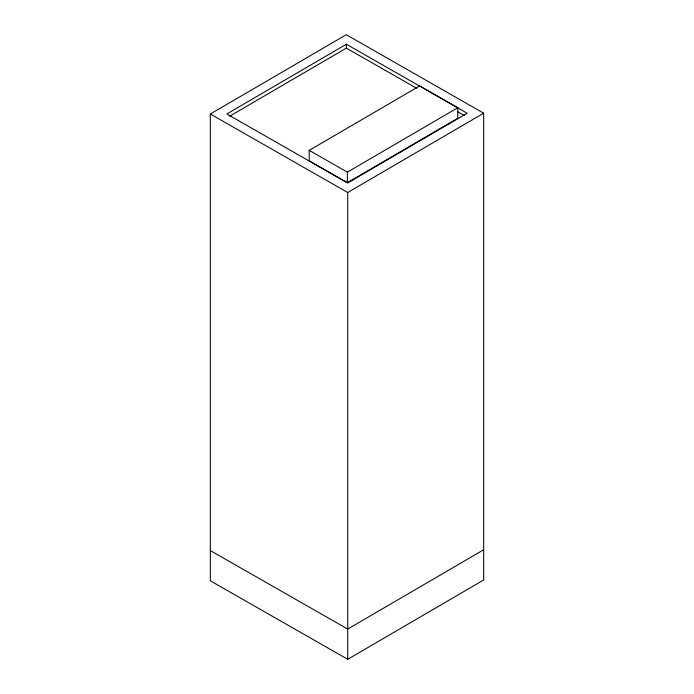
<?xml version="1.0" encoding="UTF-8"?>
<svg xmlns="http://www.w3.org/2000/svg" width="694" height="694" viewBox="0 0 694 694"><rect width="100%" height="100%" fill="white"/><g stroke="black" fill="none" stroke-linecap="round" stroke-linejoin="round"><path stroke-width="1.04" d="M210.334 114.016L346.289 34.7L483.666 113.191L483.666 579.984L347.711 659.3L210.334 580.809L210.334 114.016L347.711 192.507L483.666 113.191M346.375 44.225L226.834 113.963L347.625 182.982L467.166 113.243L346.375 44.225L346.375 48.12L229.636 116.228M309.212 150.355L419.644 85.926L457.806 107.726L457.806 118.249L347.364 182.678L309.212 160.869L309.212 150.355L347.364 172.155L457.806 107.726M483.666 549.769L347.711 629.076L210.334 550.585M346.375 48.12L416.6 88.242M457.806 111.786L464.355 115.534M347.711 192.507L347.711 659.3M347.364 172.155L347.364 182.678"/></g></svg>
